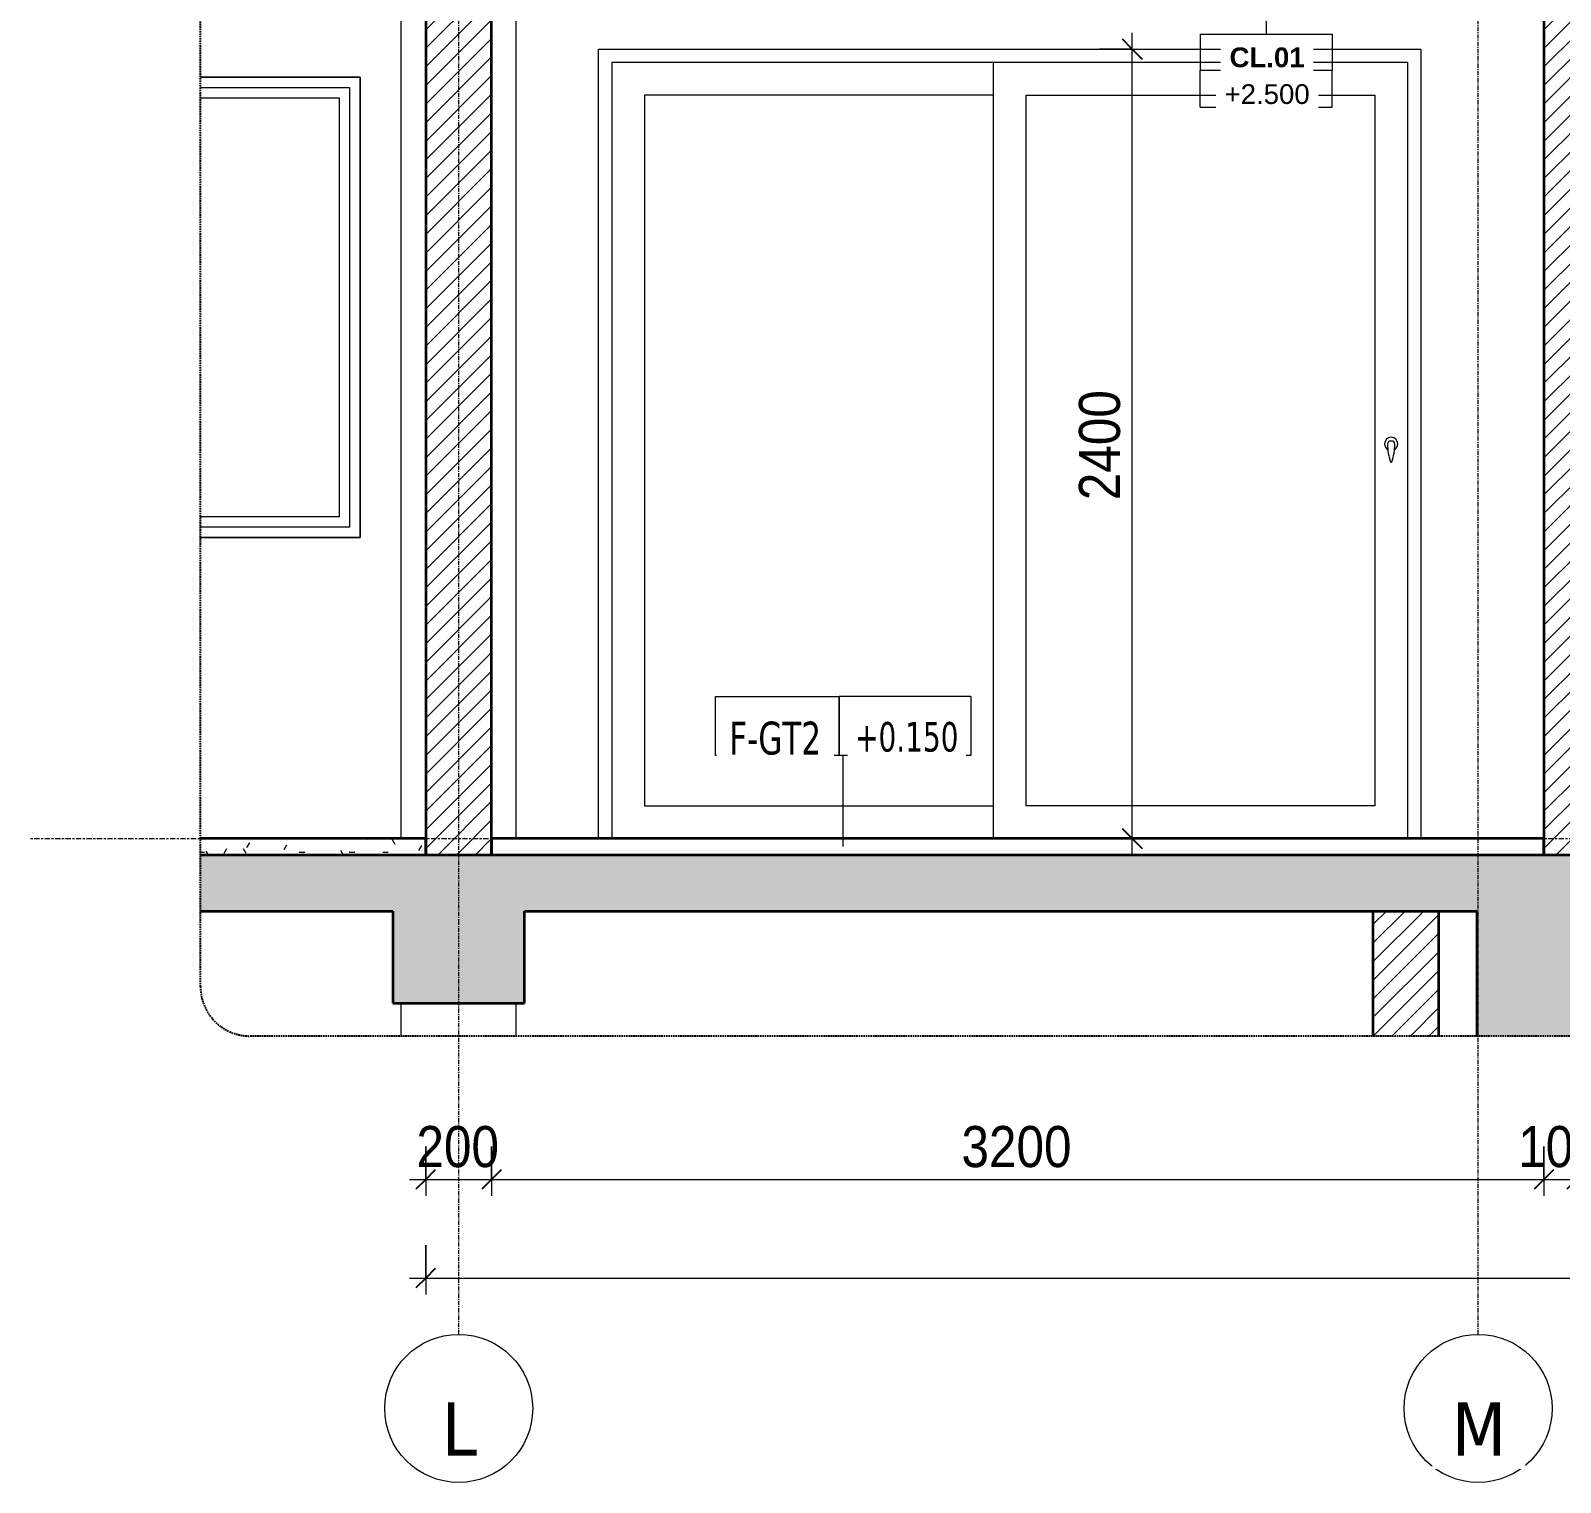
# Model space of a CAD drawing. Header units: millimetres. Extents: x 31157 to 224036, y 218 to 80529.
# Drawn here: x 85543 to 90195, y 243 to 4656 of the extents above; entities that cross this region are included whole.
import ezdxf

# ---------------------------------------------------------------- set-up
doc = ezdxf.new("R2010")
doc.units = ezdxf.units.MM
for name, pattern in [('Centre', [31.75, 6.35, -4.7625, 15.875, -4.7625]), ('Grid Line', [22.225, 12.7, -3.175, 3.175, -3.175]), ('Hidden', [7.14375, 4.7625, -2.38125])]:
    doc.linetypes.add(name, pattern=pattern)
for name, color, linetype, lineweight in [('0-5', 170, 'Continuous', 5), ('A-ANNO-DIMS', 211, 'Continuous', 9), ('A-ANNO-DIMS-50', 211, 'Continuous', 9), ('A-CLNG-IDEN', 151, 'Continuous', 9), ('A-DETL-GENF', 92, 'Continuous', 18), ('A-DETL-GENF-4', 92, 'Hidden', 25), ('A-DETL-GENF-5', 9, 'Continuous', 18), ('A-DETL-MEDM', 33, 'Continuous', 35), ('A-DOOR', 31, 'Continuous', 18), ('A-DOOR-FRAM-1', 31, 'Continuous', 18), ('A-DOOR-GLAZ-1', 31, 'Continuous', 18), ('A-FLOR-FNSH-1', 250, 'Continuous', 35), ('A-FLOR-IDEN', 11, 'Continuous', 9), ('A-FLOR-LEVL-2', 51, 'Centre', 9), ('A-FLOR-PATT-4', 67, 'Continuous', 18), ('A-GLAZ', 151, 'Continuous', 18), ('A-GLAZ-4', 7, 'Continuous', 18), ('A-WALL', 113, 'Continuous', 18), ('A-WALL-5', 7, 'Continuous', 18), ('A-WALL-6', 250, 'Continuous', 35), ('A-WALL-PATT-1', 9, 'Continuous', 18), ('A-WALL-PATT-2', 111, 'Continuous', 18), ('S-COLS-8', 7, 'Continuous', 18), ('S-GRID-1', 1, 'Grid Line', 9), ('S-GRID-IDEN', 1, 'Continuous', 9)]:
    doc.layers.add(name, color=color, linetype=linetype, lineweight=lineweight)
doc.styles.add('Arial_2', font='arial.ttf', dxfattribs={"height": 60})
doc.styles.add('Arial_B_3', font='arialbd.ttf', dxfattribs={"height": 60})
doc.styles.add('Tahoma', font='tahoma.ttf', dxfattribs={"width": 0.8, "height": 100})
doc.styles.add('Tahoma_1', font='tahoma.ttf', dxfattribs={"width": 0.8, "height": 90})
doc.styles.add('Tahoma_B', font='tahomabd.ttf', dxfattribs={"height": 162.5})
doc.styles.add('UTM Avo', font='', dxfattribs={"width": 0.9, "height": 125})
doc.styles.get('UTM Avo').set_extended_font_data('UTM Avo')
doc.dimstyles.new('1_Dim_chi_tiet_2_5', dxfattribs={"dimscale": 304.8, "dimtxt": 124.912619, "dimasz": 0.19685, "dimexe": 0.164042, "dimexo": 0.0625, "dimgap": 0.016404, "dimtad": 1, "dimdec": 0, "dimrnd": 5, "dimzin": 0, "dimdsep": 46, "dimtxsty": 'UTM Avo', "dimblk1": 'OBLIQUE', "dimblk2": 'OBLIQUE', "dimsah": 1, "dimcen": 0.09, "dimdle": 0.164042, "dimazin": 0, "dimtfac": 1, "dimtdec": 4, "dimtix": 1, "dimtmove": 0, "dimatfit": 3, "dimfxl": 0.328084, "dimfxlon": 1, "dimtvp": 1, "dimtolj": 1, "dimtzin": 0, "dimarcsym": 2})
pattern_1 = [(45, (88231.17, 15875), (-28.28427, 28.28427), [])]

# ---------------------------------------------------------------- blocks, each defined once
blk = doc.blocks.new('NCV_TKTC_KET CAU_rvt-5-TKCS_CĂN HỘ LOẠI 2 - MẶT CẮT 4')
at = {"layer": 'S-COLS-8'}
for p, q in [((69761.9, 2200), (69761.9, 5100)), ((70111.9, 2200), (70111.9, 4700)), ((69761.9, 1600), (69761.9, 1700)), ((70111.9, 1600), (70111.9, 1700))]:
    blk.add_line(p, q, dxfattribs=at)
blk = doc.blocks.new('M_Fixed - 900 x 1400-553070-TKCS_CĂN HỘ LOẠI 2 - MẶT CẮT 4')
at = {"layer": 'A-GLAZ-4'}
for p, q in [((69636.9, 4515), (69151.9, 4515)), ((69636.9, 3115), (69636.9, 4515)), ((69151.9, 4483), (69604.9, 4483)), ((69604.9, 4483), (69604.9, 3147)), ((69151.9, 4452), (69573.9, 4452)), ((69573.9, 4452), (69573.9, 3178)), ((69573.9, 3178), (69151.9, 3178)), ((69604.9, 3147), (69151.9, 3147)), ((69151.9, 3115), (69636.9, 3115))]:
    blk.add_line(p, q, dxfattribs=at)
blk = doc.blocks.new('NCV_TKTC_TANG 1_rvt-5-TKCS_CĂN HỘ LOẠI 2 - MẶT CẮT 4')
at = {"layer": 'A-FLOR-PATT-4'}
h = blk.add_hatch(dxfattribs=at)
h.set_pattern_fill('FP_18', color=256, style=0, pattern_type=2)
h.set_pattern_definition([(0, (71323.11, 15875), (203.2, 50.8), [16.764, -135.636, 16.764, -135.636, -812.8]), (0, (71323.11, 15875), (203.2, 50.8), [-304.8, 16.764, -288.036, 16.764, -135.636, -355.6]), (0, (71323.11, 15875), (203.2, 50.8), [-762, 16.764, -84.836, 16.764, -237.236]), (120, (71399.31, 15900.4), (-145.59409, 150.57636), [16.764, -135.636, 16.764, -135.636, -812.8]), (120, (71399.31, 15900.4), (-145.59409, 150.57636), [-304.8, 16.764, -288.036, 16.764, -135.636, -355.6]), (120, (71399.31, 15900.4), (-145.59409, 150.57636), [-762, 16.764, -84.836, 16.764, -237.236]), (240, (71424.71, 16002), (-57.60591, -201.37636), [16.764, -135.636, 16.764, -135.636, -812.8]), (240, (71424.71, 16002), (-57.60591, -201.37636), [-304.8, 16.764, -288.036, 16.764, -135.636, -355.6]), (240, (71424.71, 16002), (-57.60591, -201.37636), [-762, 16.764, -84.836, 16.764, -237.236])])
h.paths.add_polyline_path([(69836.9, 2150), (69836.9, 2200), (69151.9, 2200), (69151.9, 2150), (69761.9, 2150)])
at = {"layer": 'A-WALL-PATT-1'}
h = blk.add_hatch(dxfattribs=at)
h.set_pattern_fill('FP_16', color=256, style=0, pattern_type=2)
h.set_pattern_definition([(45, (71323.108, 15875), (-28.28427, 28.28427), [])])
h.paths.add_polyline_path([(73336.9, 2150), (73336.9, 4950), (73236.9, 4950), (73236.9, 2150)])
at = {"layer": 'A-FLOR-FNSH-1'}
for p, q in [((69836.9, 2200), (69151.9, 2200)), ((69836.9, 2150), (69836.9, 2200)), ((73236.9, 2200), (70036.9, 2200)), ((70036.9, 2200), (70036.9, 2150)), ((73236.9, 2150), (73236.9, 2200))]:
    blk.add_line(p, q, dxfattribs=at)
at = {"layer": 'A-WALL-5'}
for p, q in [((69151.9, 4515), (69636.9, 4515)), ((69636.9, 4515), (69636.9, 3115)), ((69636.9, 3115), (69151.9, 3115))]:
    blk.add_line(p, q, dxfattribs=at)
at = {"layer": 'A-WALL-6'}
blk.add_line((73236.9, 4950), (73236.9, 2150), dxfattribs=at)
at = {"layer": 'A-GLAZ'}
blk.add_blockref('M_Fixed - 900 x 1400-553070-TKCS_CĂN HỘ LOẠI 2 - MẶT CẮT 4', (0, 0), dxfattribs=at)
blk = doc.blocks.new('DEG_02-DEG_03 - DEG_02-2500x2400mm-CỬA ĐI 02 CÁNH TRƯỢT-625766-TKCS_CĂN HỘ LOẠI 2 - MẶT CẮT 4')
at = {"layer": 'A-DOOR'}
for p, q in [((71562.3, 4560), (71562.3, 2200)), ((71662.3, 4460), (72722.3, 4460)), ((71662.3, 2300), (71662.3, 4460)), ((72722.3, 4460), (72722.3, 2300)), ((72722.3, 2300), (71662.3, 2300))]:
    blk.add_line(p, q, dxfattribs=at)
at = {"layer": 'A-DOOR', "flags": 128}
blk.add_lwpolyline([(72773.8, 3408.7), (72773.1, 3408.7), (72771.7, 3408.7), (72770.8, 3408.7), (72770.8, 3408.7)], dxfattribs=at)
at = {"layer": 'A-DOOR'}
for centre, radius, start, end in [((72772.3, 3400), 20, 0, 180), ((72772.3, 3400), 20, 180, 240), ((72770.8, 3399.2), 9.45, 90, 180), ((72926.1, 3399.2), 164.8, 180, 199.134), ((72773.8, 3399.2), 9.45, 0, 90), ((72618.5, 3399.2), 164.8, 340.866, 0), ((72772.3, 3400), 20, 300, 0), ((72772.7, 3346), 2.34, 199.134, 261.031), ((72771.9, 3346), 2.34, 278.969, 340.866)]:
    blk.add_arc(centre, radius, start, end, dxfattribs=at)
at = {"layer": 'A-DOOR-FRAM-1'}
for p, q in [((70402.3, 4560), (70402.3, 2200)), ((70402.3, 4560), (72822.3, 4560)), ((72822.3, 4560), (72822.3, 2200))]:
    blk.add_line(p, q, dxfattribs=at)
at = {"layer": 'A-DOOR-GLAZ-1'}
for p, q in [((70502.3, 4460), (70502.3, 2300)), ((71562.3, 4460), (70502.3, 4460)), ((70502.3, 2300), (71562.3, 2300))]:
    blk.add_line(p, q, dxfattribs=at)
blk = doc.blocks.new('BORDER VIEW - BORDER VIEW-2582139-TKCS_CĂN HỘ LOẠI 2 - MẶT CẮT 4')
at = {"layer": 'A-DETL-GENF-4'}
for p, q in [((69151.9, 1750), (69151.9, 5964.3)), ((78466, 1600), (69301.9, 1600))]:
    blk.add_line(p, q, dxfattribs=at)
blk.add_arc((69301.9, 1750), 150, 180, 270, dxfattribs=at)
blk = doc.blocks.new('Grid - M_Grid Head - Circle-353313-TKCS_CĂN HỘ LOẠI 2 - MẶT CẮT 4')
at = {"layer": 'S-GRID-IDEN'}
blk.add_circle((69936.9, 468), 225, dxfattribs=at)
blk = doc.blocks.new('DIMBLOCK86-TKCS_CĂN HỘ LOẠI 2 - MẶT CẮT 4')
at = {"layer": 'A-ANNO-DIMS-50'}
for p, q in [((86745, 1264), (86745, 1114)), ((86745, 1164), (86745, 1264)), ((86945, 1264), (86945, 1114)), ((86945, 1164), (86945, 1264)), ((86695, 1164), (86945, 1164))]:
    blk.add_line(p, q, dxfattribs=at)
at = {"layer": 'A-ANNO-DIMS-50', "lineweight": 25}
for p, q in [((86745, 1164), (86715, 1134)), ((86745, 1164), (86775, 1194)), ((86945, 1164), (86915, 1134)), ((86945, 1164), (86975, 1194))]:
    blk.add_line(p, q, dxfattribs=at)
at = {"layer": 'A-ANNO-DIMS-50', "color": 0, "insert": (86716.6, 1326.4), "char_height": 125, "width": 308.118, "attachment_point": 1, "line_spacing_factor": 1.110334, "style": 'UTM Avo'}
blk.add_mtext('200', dxfattribs=at)
blk = doc.blocks.new('_Oblique')
at = {"color": 0, "linetype": 'ByBlock', "lineweight": -2}
blk.add_line((-0.5, -0.5), (0.5, 0.5), dxfattribs=at)
blk = doc.blocks.new('DIMBLOCK87-TKCS_CĂN HỘ LOẠI 2 - MẶT CẮT 4')
at = {"layer": 'A-ANNO-DIMS-50'}
for p, q in [((86945, 1264), (86945, 1114)), ((86945, 1164), (86945, 1264)), ((90145, 1264), (90145, 1114)), ((90145, 1164), (90145, 1264)), ((86945, 1164), (90145, 1164))]:
    blk.add_line(p, q, dxfattribs=at)
at = {"layer": 'A-ANNO-DIMS-50', "lineweight": 25}
for p, q in [((86945, 1164), (86915, 1134)), ((86945, 1164), (86975, 1194)), ((90145, 1164), (90115, 1134)), ((90145, 1164), (90175, 1194))]:
    blk.add_line(p, q, dxfattribs=at)
at = {"layer": 'A-ANNO-DIMS-50', "color": 0, "insert": (88373.8, 1326.4), "char_height": 125, "width": 410.824, "attachment_point": 1, "line_spacing_factor": 1.110334, "style": 'UTM Avo'}
blk.add_mtext('3200', dxfattribs=at)
blk = doc.blocks.new('DIMBLOCK88-TKCS_CĂN HỘ LOẠI 2 - MẶT CẮT 4')
at = {"layer": 'A-ANNO-DIMS-50'}
for p, q in [((90145, 1264), (90145, 1114)), ((90145, 1164), (90145, 1264)), ((90245, 1264), (90245, 1114)), ((90245, 1164), (90245, 1264)), ((90145, 1164), (90245, 1164))]:
    blk.add_line(p, q, dxfattribs=at)
at = {"layer": 'A-ANNO-DIMS-50', "lineweight": 25}
for p, q in [((90145, 1164), (90115, 1134)), ((90145, 1164), (90175, 1194)), ((90245, 1164), (90215, 1134)), ((90245, 1164), (90275, 1194))]:
    blk.add_line(p, q, dxfattribs=at)
at = {"layer": 'A-ANNO-DIMS-50', "color": 0, "insert": (90066.6, 1326.4), "char_height": 125, "width": 308.118, "attachment_point": 1, "line_spacing_factor": 1.110334, "style": 'UTM Avo'}
blk.add_mtext('100', dxfattribs=at)
blk = doc.blocks.new('DIMBLOCK93-TKCS_CĂN HỘ LOẠI 2 - MẶT CẮT 4')
at = {"layer": 'A-ANNO-DIMS-50'}
for p, q in [((86745, 964), (86745, 814)), ((86745, 864), (86745, 964)), ((95145, 964), (95145, 814)), ((95145, 864), (95145, 964)), ((86695, 864), (95195, 864))]:
    blk.add_line(p, q, dxfattribs=at)
at = {"layer": 'A-ANNO-DIMS-50', "lineweight": 25}
for p, q in [((86745, 864), (86775, 894)), ((95145, 864), (95175, 894)), ((86745, 864), (86715, 834)), ((95145, 864), (95115, 834))]:
    blk.add_line(p, q, dxfattribs=at)
at = {"layer": 'A-ANNO-DIMS-50', "color": 0, "insert": (90773.8, 1026.4), "char_height": 125, "width": 410.824, "attachment_point": 1, "line_spacing_factor": 1.110334, "style": 'UTM Avo'}
blk.add_mtext('8400', dxfattribs=at)
blk = doc.blocks.new('DIMBLOCK96-TKCS_CĂN HỘ LOẠI 2 - MẶT CẮT 4')
at = {"layer": 'A-ANNO-DIMS-50', "lineweight": 25}
for p, q in [((88893.3, 4600), (88863.3, 4630)), ((88893.3, 4600), (88923.3, 4570)), ((88893.3, 2200), (88863.3, 2230)), ((88893.3, 2200), (88923.3, 2170))]:
    blk.add_line(p, q, dxfattribs=at)
at = {"layer": 'A-ANNO-DIMS-50'}
for p, q in [((88893.3, 2150), (88893.3, 4650)), ((88793.3, 4600), (88943.3, 4600)), ((88893.3, 4600), (88793.3, 4600)), ((88793.3, 2200), (88943.3, 2200)), ((88893.3, 2200), (88793.3, 2200))]:
    blk.add_line(p, q, dxfattribs=at)
at = {"layer": 'A-ANNO-DIMS-50', "color": 0, "insert": (88730.9, 3228.8), "char_height": 125, "width": 410.824, "attachment_point": 1, "rotation": 90, "line_spacing_factor": 1.110334, "style": 'UTM Avo'}
blk.add_mtext('2400', dxfattribs=at)
blk = doc.blocks.new('TAG SAN - TTG - TAG FFL-4075299-TKCS_CĂN HỘ LOẠI 2 - MẶT CẮT 4')
at = {"layer": 'A-FLOR-IDEN'}
for p, q in [((76499.7, 2274.2), (76499.7, 2452.9)), ((76499.7, 2452.9), (76875.7, 2452.9)), ((76875.7, 2452.9), (76875.7, 2274.2)), ((77275.7, 2452.9), (76875.7, 2452.9)), ((76875.7, 2274.2), (76875.7, 2452.9)), ((77275.7, 2452.9), (77275.7, 2274.2)), ((76875.7, 2274.2), (76499.7, 2274.2)), ((77275.7, 2274.2), (76875.7, 2274.2))]:
    blk.add_line(p, q, dxfattribs=at)
blk = doc.blocks.new('M_Ceiling Tag w Height - M_Ceiling Tag w Height-4076435-TKCS_CĂN HỘ LOẠI 2 - MẶT CẮT 4')
at = {"layer": 'A-CLNG-IDEN'}
for p, q in [((73739.4, 4574.4), (73739.4, 4463.2)), ((73739.4, 4574.4), (74140.6, 4574.4)), ((74140.6, 4574.4), (74140.6, 4463.2)), ((73739.4, 4351.9), (73739.4, 4463.2)), ((74140.6, 4463.2), (73739.4, 4463.2)), ((74140.6, 4351.9), (74140.6, 4463.2)), ((73739.4, 4351.9), (74140.6, 4351.9))]:
    blk.add_line(p, q, dxfattribs=at)

msp = doc.modelspace()

# ---------------------------------------------------------------- hatches: boundary and pattern name
at = {"layer": 'A-DETL-GENF-5'}
h = msp.add_hatch(dxfattribs=at)
h.set_pattern_fill('FP_17', color=256, style=0, pattern_type=2)
h.set_pattern_definition([(50, (88231.17, 15875), (364.368, -31.8783), [38.1, -419.1]), (355, (88231.17, 15875), (-70.486, 382.113), [30.48, -335.28]), (100.451, (88261.53, 15872.34), (293.885, 350.233), [32.38, -356.18]), (46.184, (88231.17, 15976.6), (542.158, -84.086), [57.15, -628.65]), (96.636, (88276.35, 15969.6), (474.805, 494.855), [48.57, -534.27]), (351.184, (88231.17, 15976.6), (474.81, 494.85), [45.72, -502.92]), (21, (88281.97, 15951.2), (303.2285, -204.5305), [38.1, -419.1]), (326, (88281.97, 15951.2), (123.604, 368.376), [30.48, -335.28]), (71.451, (88307.24, 15934.16), (426.834, 163.843), [32.38, -356.18]), (37.5, (88231.17, 15875), (6.1766, 169.1102), [3.353, -327.863, 3.353, -337.007, -336.55]), (37.5, (88231.17, 15875), (6.1766, 169.1102), [-671.576, 3.353, -333.197]), (7.5, (88231.17, 15875), (133.6389, 200.3615), [3.353, -190.703, 3.353, -320.243, -128.27]), (7.5, (88231.17, 15875), (133.6389, 200.3615), [-517.652, 3.353, -124.917]), (327.5, (88117.88, 15875), (271.1818, -11.4584), [3.353, -123.647, 3.353, -392.887, -525.78]), (327.5, (88117.88, 15875), (271.1818, -11.4584), [-523.24, 3.353, -522.427]), (317.5, (88067.08, 15875), (296.2585, 50.853), [3.353, -161.747, 3.353, -259.791, -373.38]), (317.5, (88067.08, 15875), (296.2585, 50.853), [-428.244, 3.353, -370.027]), (45, (88231.17, 15875), (-125.7236, 125.7236), []), (45, (88231.17, 16065.5), (-125.7236, 125.7236), [])])
h.paths.add_polyline_path([(94977.5, 1600), (95141.3, 1600), (95141.3, 2150), (92145, 2150), (92145, 2100), (90245, 2100), (90245, 2150), (86060, 2150), (86060, 1980), (86645, 1980), (86645, 1700), (87045, 1700), (87045, 1980), (89941.3, 1980), (89941.3, 1600), (90244.9, 1600), (90245, 1930), (92245, 1930), (92245, 1980), (94845, 1980), (94845, 1600), (94964.2, 1600)])
at = {"layer": 'A-WALL-PATT-2'}
h = msp.add_hatch(dxfattribs=at)
h.set_pattern_fill('FP_16', color=256, style=0, pattern_type=2)
h.set_pattern_definition(pattern_1)
h.paths.add_polyline_path([(86754.7, 2150), (86945, 2150), (86945, 5100), (86745, 5100), (86745, 2150)])
h = msp.add_hatch(dxfattribs=at)
h.set_pattern_fill('FP_16', color=256, style=0, pattern_type=2)
h.set_pattern_definition(pattern_1)
h.paths.add_polyline_path([(89625, 1600), (89825, 1600), (89825, 1980), (89625, 1980)])

# ---------------------------------------------------------------- linework, layer by layer
at = {"layer": 'A-CLNG-IDEN'}
msp.add_line((89300.3, 4728), (89300.3, 4645.8), dxfattribs=at)
at = {"layer": 'A-DETL-MEDM'}
for p, q in [((90245, 2150), (86060, 2150)), ((86060, 1980), (86645, 1980)), ((86645, 1980), (86645, 1700)), ((87045, 1700), (87045, 1980)), ((87045, 1980), (89941.3, 1980)), ((89941.3, 1980), (89941.3, 1600)), ((86645, 1700), (87045, 1700))]:
    msp.add_line(p, q, dxfattribs=at)
at = {"layer": 'A-FLOR-IDEN'}
msp.add_line((88013.8, 2176), (88013.8, 2452.9), dxfattribs=at)
at = {"layer": 'A-FLOR-LEVL-2'}
msp.add_line((85543.4, 2200), (95963.1, 2200), dxfattribs=at)
at = {"layer": 'A-WALL'}
for p, q in [((87270.4, 2200), (87270.4, 4600)), ((87270.4, 4600), (89770.4, 4600)), ((89770.4, 4600), (89770.4, 2200))]:
    msp.add_line(p, q, dxfattribs=at)
at = {"layer": 'A-WALL-6'}
for p, q in [((86745, 5100), (86745, 2150)), ((86945, 2150), (86945, 5100)), ((89625, 1980), (89625, 1600)), ((89825, 1600), (89825, 1980))]:
    msp.add_line(p, q, dxfattribs=at)
at = {"layer": 'S-GRID-1'}
for p, q in [((86845, 1943), (86845, 5622.6)), ((89944.9, 1943), (89944.9, 5622.6)), ((86845, 693), (86845, 1943)), ((89944.9, 693), (89944.9, 1943))]:
    msp.add_line(p, q, dxfattribs=at)

# ---------------------------------------------------------------- block references
at = {"layer": '0-5'}
for name in ['NCV_TKTC_KET CAU_rvt-5-TKCS_CĂN HỘ LOẠI 2 - MẶT CẮT 4', 'NCV_TKTC_TANG 1_rvt-5-TKCS_CĂN HỘ LOẠI 2 - MẶT CẮT 4']:
    msp.add_blockref(name, (16908.1, 0), dxfattribs=at)
at = {"layer": 'A-CLNG-IDEN'}
msp.add_blockref('M_Ceiling Tag w Height - M_Ceiling Tag w Height-4076435-TKCS_CĂN HỘ LOẠI 2 - MẶT CẮT 4', (15360.3, 71.4), dxfattribs=at)
at = {"layer": 'A-DETL-GENF'}
msp.add_blockref('BORDER VIEW - BORDER VIEW-2582139-TKCS_CĂN HỘ LOẠI 2 - MẶT CẮT 4', (16908.1, 0), dxfattribs=at)
at = {"layer": 'A-DOOR'}
msp.add_blockref('DEG_02-DEG_03 - DEG_02-2500x2400mm-CỬA ĐI 02 CÁNH TRƯỢT-625766-TKCS_CĂN HỘ LOẠI 2 - MẶT CẮT 4', (16908.1, 0), dxfattribs=at)
at = {"layer": 'A-FLOR-IDEN'}
msp.add_blockref('TAG SAN - TTG - TAG FFL-4075299-TKCS_CĂN HỘ LOẠI 2 - MẶT CẮT 4', (11126.2, 178.8), dxfattribs=at)
at = {"layer": 'S-GRID-IDEN'}
for p in [(16908.1, 0), (20008, 0)]:
    msp.add_blockref('Grid - M_Grid Head - Circle-353313-TKCS_CĂN HỘ LOẠI 2 - MẶT CẮT 4', p, dxfattribs=at)

# ---------------------------------------------------------------- dimensions: what is measured, and where the dimension line sits
at = {"layer": 'A-ANNO-DIMS'}
dim = msp.add_linear_dim(base=(88893.3, 4600), p1=(88793.3, 2200), p2=(88793.3, 4600), angle=90, dimstyle='1_Dim_chi_tiet_2_5', override={"dimpost": '<>', "dimfxl": 2400}, dxfattribs=at)
dim.commit()
dim.dimension.update_dxf_attribs({"geometry": 'DIMBLOCK96-TKCS_CĂN HỘ LOẠI 2 - MẶT CẮT 4', "text_midpoint": (88823.6, 3400)})
for base, p1, p2, override, picture, middle in [((86945, 1164), (86745, 1264), (86945, 1264), {"dimpost": '<>', "dimfxl": 200}, 'DIMBLOCK86-TKCS_CĂN HỘ LOẠI 2 - MẶT CẮT 4', (86845, 1233.7)), ((90145, 1164), (86945, 1264), (90145, 1264), {"dimpost": '<>', "dimfxl": 3200}, 'DIMBLOCK87-TKCS_CĂN HỘ LOẠI 2 - MẶT CẮT 4', (88545, 1233.7)), ((90245, 1164), (90145, 1264), (90245, 1264), {"dimpost": '<>', "dimfxl": 100}, 'DIMBLOCK88-TKCS_CĂN HỘ LOẠI 2 - MẶT CẮT 4', (90195, 1233.7)), ((95145, 864), (86745, 964), (95145, 964), {"dimpost": '<>', "dimfxl": 8400}, 'DIMBLOCK93-TKCS_CĂN HỘ LOẠI 2 - MẶT CẮT 4', (90945, 933.7))]:
    dim = msp.add_linear_dim(base=base, p1=p1, p2=p2, dimstyle='1_Dim_chi_tiet_2_5', override=override, dxfattribs=at)
    dim.commit()
    dim.dimension.update_dxf_attribs({"geometry": picture, "text_midpoint": middle})

# ---------------------------------------------------------------- next in the draw order: texts
at = {"layer": 'A-CLNG-IDEN', "insert": (89303.1, 4574.6), "char_height": 60, "width": 251.5, "attachment_point": 5, "line_spacing_factor": 0.936439, "style": 'Arial_B_3', "bg_fill": 3, "box_fill_scale": 1.25, "bg_fill_color": 256, "bg_fill_true_color": 13158600, "bg_fill_transparency": 0}
msp.add_mtext('\\pt634.9998,1270.0002,1905,2539.9998,3175.0002,3810,4444.9998,5080.0002,5715,6349.9998,6985.0002,7620,8254.9998,8890.0002,9525,10159.9998,10795.0002,11430,12064.9998,12700.0002,13335,13969.9998,14605.0002,15240,15874.9998,16510.0002,17145,17779.9998,18415.0002,19050,19684.9998,20320.0002;CL.01', dxfattribs=at)
at = {"layer": 'A-FLOR-IDEN', "attachment_point": 5, "line_spacing_factor": 0.996129, "bg_fill": 3, "box_fill_scale": 1.25, "bg_fill_color": 256, "bg_fill_true_color": 13158600, "bg_fill_transparency": 0}
for s, insert, char_height, width, style in [('\\pt4,8,12,16,20,24,28,32,36,40,44,48,52,56,60,64,68,72,76,80,84,88,92,96,100,104,108,112,116,120,124,128;F-GT2', (87807.4, 2504.7), 100, 306.8, 'Tahoma'), ('\\pt3.9996,8.0001,11.9997,16.0002,19.9998,24.0003,27.9999,32.0004,36,39.9996,44.0001,47.9997,52.0002,55.9998,60.0003,63.9999,68.0004,72,75.9996,80.0001,83.9997,88.0002,91.9998,96.0003,99.9999,104.0004,108,111.9996,116.0001,119.9997,124.0002,127.9998;+0.150', (88207.6, 2508.8), 90, 314.8, 'Tahoma_1')]:
    msp.add_mtext(s, dxfattribs=dict(at, insert=insert, char_height=char_height, width=width, style=style))
at = {"layer": 'S-GRID-IDEN', "char_height": 162.5, "attachment_point": 5, "line_spacing_factor": 0.996129, "style": 'Tahoma_B', "bg_fill": 3, "box_fill_scale": 1.25, "bg_fill_color": 256, "bg_fill_true_color": 13158600, "bg_fill_transparency": 0}
for s, insert, width in [('\\pt634.99962,1269.99925,1905.0005,2540.00013,3174.99975,3809.99937,4445.00062,5080.00025,5714.99987,6349.9995,6985.00075,7620.00037,8255,8889.99962,9524.99925,10160.0005,10795.00013,11429.99975,12064.99938,12700.00063,13335.00025,13969.99988,14604.9995,15240.00075,15875.00038,16510,17144.99963,17779.99925,18415.0005,19050.00013,19684.99975,20319.99938;L', (86847.1, 405.6), 129), ('\\pt634.99962,1269.99925,1905.0005,2540.00013,3174.99975,3809.99937,4445.00062,5080.00025,5714.99987,6349.9995,6985.00075,7620.00037,8255,8889.99962,9524.99925,10160.0005,10795.00013,11429.99975,12064.99938,12700.00063,13335.00025,13969.99988,14604.9995,15240.00075,15875.00038,16510,17144.99963,17779.99925,18415.0005,19050.00013,19684.99975,20319.99938;M', (89947, 405.6), 202)]:
    msp.add_mtext(s, dxfattribs=dict(at, insert=insert, width=width))

# ---------------------------------------------------------------- next in the draw order: texts
at = {"layer": 'A-CLNG-IDEN', "insert": (89303.3, 4462.9), "char_height": 60, "width": 281, "attachment_point": 5, "line_spacing_factor": 0.936439, "style": 'Arial_2', "bg_fill": 3, "box_fill_scale": 1.25, "bg_fill_color": 256, "bg_fill_true_color": 13158600, "bg_fill_transparency": 0}
msp.add_mtext('\\pt634.9998,1270.0002,1905,2539.9998,3175.0002,3810,4444.9998,5080.0002,5715,6349.9998,6985.0002,7620,8254.9998,8890.0002,9525,10159.9998,10795.0002,11430,12064.9998,12700.0002,13335,13969.9998,14605.0002,15240,15874.9998,16510.0002,17145,17779.9998,18415.0002,19050,19684.9998,20320.0002;+2.500', dxfattribs=at)

doc.saveas('drawing.dxf')
